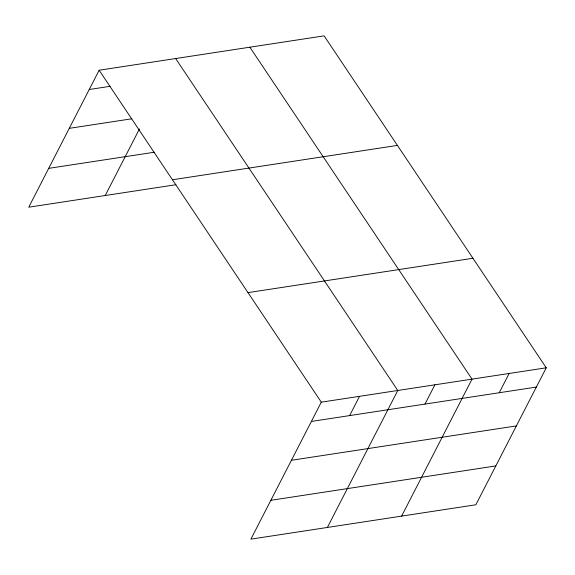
<?xml version="1.0" encoding="UTF-8"?>
<svg xmlns="http://www.w3.org/2000/svg" width="575" height="575" viewBox="0 0 575 575"><rect width="100%" height="100%" fill="white"/><g stroke="black" fill="none" stroke-linecap="round" stroke-linejoin="round"><path stroke-width="0.86" d="M546.25 367.799L321.296 402.162L250.894 539.142L475.856 504.771L546.25 367.799L324.106 35.858L99.144 70.229L28.75 207.201L175.936 184.719M105.232 195.514L139.438 128.972M349.629 415.596L359.533 396.319M327.383 527.455L397.778 390.482L175.634 58.542M424.99 404.081L434.894 384.812M401.616 516.113L472.018 379.141L249.866 47.2M499.229 392.739L509.134 373.47M89.24 89.506L110.098 86.315M69.28 128.34L131.855 118.781M48.71 168.36L154.359 152.224M172.457 179.767L397.411 145.403M247.983 292.625L472.945 258.261M311.384 421.439L536.346 387.068M291.424 460.28L516.386 425.91M270.861 500.3L495.815 465.93M99.144 70.229L321.296 402.162"/></g></svg>
